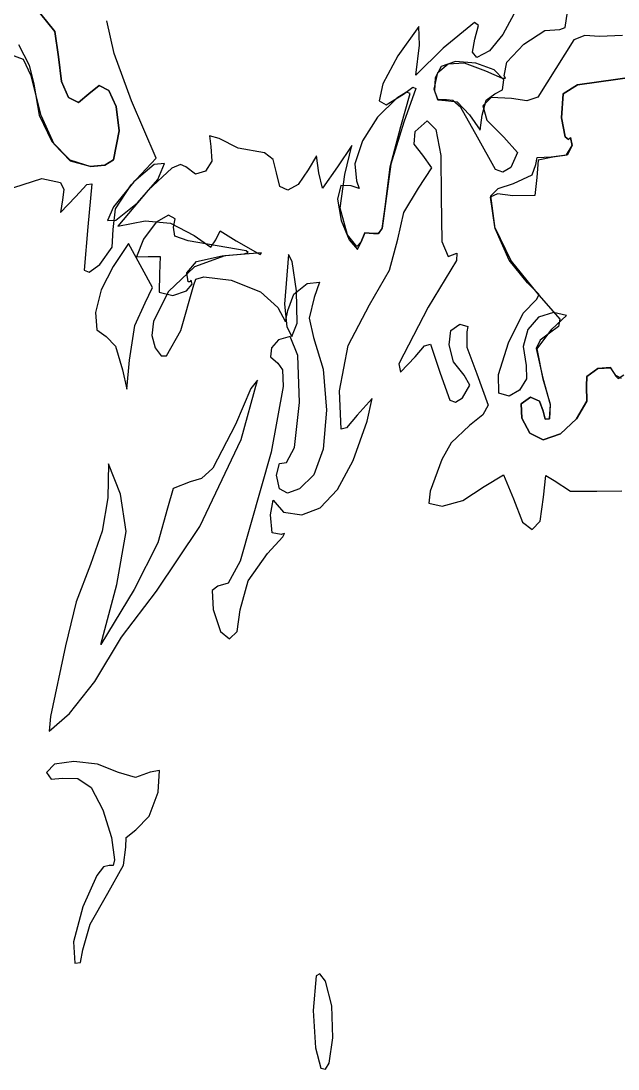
# Model space of a CAD drawing. Extents: x 21 to 195, y 1 to 197.
# Drawn here: x 67.7 to 85.08, y 49.6 to 80.09 of the extents above; entities that cross this region are included whole.
import ezdxf

# ---------------------------------------------------------------- set-up
doc = ezdxf.new("R2010")
doc.units = 0

msp = doc.modelspace()

# ---------------------------------------------------------------- linework, layer by layer
at = {"layer": 'Layer 1'}
for p, q in [((68.438932, 80.080808), (68.189783, 80.38552)), ((68.189783, 80.38552), (68.438932, 80.080808)), ((82.050022, 80.28677), (81.731695, 79.691121)), ((83.542725, 79.894541), (83.608386, 80.353858)), ((68.688081, 79.776096), (68.438932, 80.080808)), ((68.438932, 80.080808), (68.688081, 79.776096)), ((70.413254, 79.135451), (70.202822, 80.089275)), ((79.278389, 79.927482), (78.6702, 79.070805)), ((79.306611, 79.38266), (79.278389, 79.927482)), ((80.906768, 80.044163), (79.992411, 79.294466)), ((81.019673, 79.952039), (80.906768, 80.044163)), ((80.913868, 79.551641), (81.019673, 79.952039)), ((83.384725, 79.834216), (83.542725, 79.894541)), ((68.79171, 79.043288), (68.688081, 79.776096)), ((68.688081, 79.776096), (68.79171, 79.043288)), ((81.731695, 79.691121), (81.337565, 79.21632)), ((82.342619, 79.405459), (82.955052, 79.804765)), ((82.955052, 79.804765), (83.384725, 79.834216)), ((84.118635, 79.661228), (83.795006, 79.539602)), ((84.545717, 79.631016), (84.118635, 79.661228)), ((85.210351, 79.660738), (84.545717, 79.631016)), ((67.629659, 79.398403), (67.941328, 78.796867)), ((79.198661, 78.508476), (79.306611, 79.38266)), ((79.992411, 79.294466), (79.198661, 78.508476)), ((80.847722, 79.177917), (80.913868, 79.551641)), ((81.847131, 78.885039), (82.342619, 79.405459)), ((83.795006, 79.539602), (83.269719, 78.703915)), ((67.769668, 78.961443), (67.404587, 79.096205)), ((68.875588, 78.327876), (68.79171, 79.043288)), ((68.79171, 79.043288), (68.875588, 78.327876)), ((70.918961, 77.763057), (70.413254, 79.135451)), ((78.6702, 79.070805), (78.2362, 78.257817)), ((80.974193, 79.022474), (80.847722, 79.177917)), ((81.337565, 79.21632), (80.974193, 79.022474)), ((67.996901, 78.493307), (67.769668, 78.961443)), ((67.941328, 78.796867), (68.074865, 78.245304)), ((79.935614, 78.760007), (79.760091, 78.43038)), ((79.834582, 78.583183), (80.13683, 78.841014)), ((80.351413, 78.905175), (79.935614, 78.760007)), ((80.13683, 78.841014), (80.607552, 78.862638)), ((80.938959, 78.857462), (80.351413, 78.905175)), ((80.607552, 78.862638), (81.219726, 78.638299)), ((81.480005, 78.663566), (80.938959, 78.857462)), ((81.756301, 78.370187), (81.480005, 78.663566)), ((81.768296, 78.492249), (81.847131, 78.885039)), ((83.269719, 78.703915), (82.746108, 77.864392)), ((68.285755, 77.330992), (67.996901, 78.493307)), ((79.727828, 78.098901), (79.834582, 78.583183)), ((79.760091, 78.43038), (79.734751, 78.055774)), ((81.219726, 78.638299), (81.711366, 78.423457)), ((81.711366, 78.423457), (81.803182, 78.420017)), ((81.715026, 78.083423), (81.756301, 78.370187)), ((81.803182, 78.420017), (81.768296, 78.492249)), ((83.905072, 78.225548), (85.629804, 78.466319)), ((85.629804, 78.466319), (83.905072, 78.225548)), ((68.074865, 78.245304), (68.225601, 77.344833)), ((69.088881, 77.862628), (68.875588, 78.327876)), ((68.875588, 78.327876), (69.088881, 77.862628)), ((69.973235, 78.210357), (69.673655, 77.96414)), ((69.673655, 77.96414), (69.973235, 78.210357)), ((70.258429, 78.065652), (69.973235, 78.210357)), ((69.973235, 78.210357), (70.258429, 78.065652)), ((70.471722, 77.600404), (70.258429, 78.065652)), ((70.258429, 78.065652), (70.471722, 77.600404)), ((78.2362, 78.257817), (78.125025, 77.763586)), ((78.837416, 77.957084), (79.108515, 78.156994)), ((79.199896, 78.122052), (78.845883, 77.136876)), ((79.108515, 78.156994), (79.199896, 78.122052)), ((79.833573, 77.790573), (79.727828, 78.098901)), ((79.734751, 78.055774), (79.840711, 77.786869)), ((81.491718, 77.96414), (81.715026, 78.083423)), ((83.486281, 77.968682), (83.905072, 78.225548)), ((83.905072, 78.225548), (83.486281, 77.968682)), ((69.374075, 77.717923), (69.088881, 77.862628)), ((69.088881, 77.862628), (69.374075, 77.717923)), ((69.673655, 77.96414), (69.374075, 77.717923)), ((69.374075, 77.717923), (69.673655, 77.96414)), ((71.635101, 76.091947), (70.918961, 77.763057)), ((78.638802, 77.837493), (78.079346, 77.286018)), ((78.125025, 77.763586), (78.328242, 77.644534)), ((78.328242, 77.644534), (78.837416, 77.957084)), ((78.92512, 78.016274), (78.638802, 77.837493)), ((78.757689, 77.017637), (79.035192, 77.974723)), ((79.035192, 77.974723), (78.92512, 78.016274)), ((80.088014, 77.792337), (79.833573, 77.790573)), ((79.840711, 77.786869), (80.059087, 77.774345)), ((80.059087, 77.774345), (80.39965, 77.735319)), ((80.270842, 77.775646), (80.088014, 77.792337)), ((80.502617, 77.565677), (80.270842, 77.775646)), ((81.128357, 77.346778), (81.239394, 77.782724)), ((81.389936, 77.856344), (81.144188, 77.617183)), ((81.239394, 77.782724), (81.491718, 77.96414)), ((81.97961, 77.829732), (81.389936, 77.856344)), ((82.42249, 77.766298), (81.97961, 77.829732)), ((82.746108, 77.864392), (82.42249, 77.766298)), ((83.439758, 77.271284), (83.486281, 77.968682)), ((83.486281, 77.968682), (83.439758, 77.271284)), ((70.5556, 76.884992), (70.471722, 77.600404)), ((70.471722, 77.600404), (70.5556, 76.884992)), ((80.39965, 77.735319), (80.753706, 77.354187)), ((80.993948, 76.70825), (80.502617, 77.565677)), ((81.144188, 77.617183), (81.260323, 77.202867)), ((68.225601, 77.344833), (68.597329, 76.579001)), ((68.667312, 76.504697), (68.285755, 77.330992)), ((78.079346, 77.286018), (77.647717, 76.596728)), ((78.845883, 77.136876), (78.472159, 75.921864)), ((79.177847, 76.872292), (79.523206, 77.182737)), ((79.523206, 77.182737), (79.781715, 76.926708)), ((80.753706, 77.354187), (81.066047, 76.910216)), ((81.066047, 76.910216), (81.128357, 77.346778)), ((81.260323, 77.202867), (81.756301, 76.704017)), ((83.547223, 76.71707), (83.439758, 77.271284)), ((83.439758, 77.271284), (83.547223, 76.71707)), ((70.5556, 76.884992), (70.396056, 76.044763)), ((70.397291, 76.046483), (70.5556, 76.884992)), ((78.446318, 75.84487), (78.757689, 77.017637)), ((79.142878, 76.505315), (79.177847, 76.872292)), ((79.781715, 76.926708), (79.927644, 76.168632)), ((68.597329, 76.579001), (69.121723, 76.046863)), ((73.469899, 76.664859), (73.18997, 76.746968)), ((73.18997, 76.746968), (73.229657, 76.430614)), ((74.027817, 76.385017), (73.469899, 76.664859)), ((77.647717, 76.596728), (77.420147, 75.926687)), ((81.512885, 75.764922), (80.993948, 76.70825)), ((81.756301, 76.704017), (82.15547, 76.254798)), ((83.636961, 76.641222), (83.547223, 76.71707)), ((83.547223, 76.71707), (83.636961, 76.641222)), ((83.701828, 76.698417), (83.636961, 76.641222)), ((83.636961, 76.641222), (83.701828, 76.698417)), ((83.749497, 76.464833), (83.701828, 76.698417)), ((83.701828, 76.698417), (83.749497, 76.464833)), ((69.143523, 76.011249), (68.667312, 76.504697)), ((73.229657, 76.430614), (73.258469, 76.010913)), ((74.788936, 76.244347), (74.027817, 76.385017)), ((75.038085, 76.057728), (74.788936, 76.244347)), ((77.329467, 76.462805), (76.918304, 75.839358)), ((77.125737, 75.623105), (77.329467, 76.462805)), ((79.403978, 76.182258), (79.142878, 76.505315)), ((82.15547, 76.254798), (81.956679, 75.824894)), ((83.582633, 76.186227), (83.749497, 76.464833)), ((83.749497, 76.464833), (83.59842, 76.182567)), ((69.121723, 76.046863), (69.730452, 75.847472)), ((69.716341, 75.847472), (69.143523, 76.011249)), ((70.396056, 76.044763), (70.140072, 75.889034)), ((70.145429, 75.889679), (70.397291, 76.046483)), ((70.909084, 75.319011), (71.635101, 76.091947)), ((71.878165, 75.936372), (71.575128, 75.90643)), ((71.689208, 75.475071), (71.878165, 75.936372)), ((73.258469, 76.010913), (73.072539, 75.713813)), ((75.141714, 75.671083), (75.038085, 76.057728)), ((76.301383, 76.162459), (76.057173, 75.759277)), ((76.372556, 75.671083), (76.301383, 76.162459)), ((77.420147, 75.926687), (77.472871, 75.432958)), ((78.472159, 75.921864), (78.316716, 74.779613)), ((79.665651, 75.817045), (79.403978, 76.182258)), ((79.927644, 76.168632), (79.935261, 74.972935)), ((82.688694, 75.908855), (82.732482, 76.115142)), ((82.756824, 76.039207), (82.719033, 75.533852)), ((82.732482, 76.115142), (83.132136, 76.135692)), ((83.185405, 76.123344), (82.756824, 76.039207)), ((83.132136, 76.135692), (83.582633, 76.186227)), ((83.59842, 76.182567), (83.185405, 76.123344)), ((70.140072, 75.889034), (69.716341, 75.847472)), ((69.730452, 75.847472), (70.145429, 75.889679)), ((71.575128, 75.90643), (70.989517, 75.404736)), ((72.088156, 75.800288), (71.398739, 75.16026)), ((72.3436, 75.905791), (72.088156, 75.800288)), ((72.498701, 75.842886), (72.3436, 75.905791)), ((72.782428, 75.628182), (72.498701, 75.842886)), ((73.072539, 75.713813), (72.782428, 75.628182)), ((75.235592, 75.27375), (75.141714, 75.671083)), ((76.057173, 75.759277), (75.766644, 75.324958)), ((76.480595, 75.220497), (76.372556, 75.671083)), ((76.918304, 75.839358), (76.480595, 75.220497)), ((76.996003, 74.64225), (77.125737, 75.623105)), ((78.316716, 74.742219), (78.446318, 75.84487)), ((79.272744, 75.22376), (79.665651, 75.817045)), ((81.729755, 75.682725), (81.512885, 75.764922)), ((81.956679, 75.824894), (81.729755, 75.682725)), ((82.585374, 75.606436), (82.688694, 75.908855)), ((67.4918, 75.238439), (68.304965, 75.498619)), ((68.304965, 75.498619), (68.846798, 75.385801)), ((68.846798, 75.385801), (68.95104, 75.182439)), ((69.28948, 74.965527), (69.616257, 75.326474)), ((69.616257, 75.326474), (69.765069, 75.34882)), ((69.765069, 75.34882), (69.64508, 74.091696)), ((70.989517, 75.404736), (70.395698, 74.679848)), ((70.45572, 74.618173), (70.909084, 75.319011)), ((71.09147, 74.795488), (71.689208, 75.475071)), ((75.766644, 75.324958), (75.468342, 75.160746)), ((77.472871, 75.432958), (77.543383, 75.208988)), ((81.594294, 75.207897), (82.04311, 75.355347)), ((82.04311, 75.355347), (82.585374, 75.606436)), ((82.719033, 75.533852), (82.661177, 75.010771)), ((68.95104, 75.182439), (68.909538, 74.877332)), ((71.398739, 75.16026), (70.521381, 74.117449)), ((75.468342, 75.160746), (75.235592, 75.27375)), ((77.016597, 75.29705), (76.910896, 74.898146)), ((77.313063, 75.284791), (77.016597, 75.29705)), ((77.543383, 75.208988), (77.313063, 75.284791)), ((78.846765, 74.511854), (79.272744, 75.22376)), ((81.571043, 75.051726), (81.359206, 74.964028)), ((81.378344, 74.997542), (81.594294, 75.207897)), ((82.019121, 74.996219), (81.571043, 75.051726)), ((82.661177, 75.010771), (82.019121, 74.996219)), ((68.850933, 74.513177), (69.28948, 74.965527)), ((68.909538, 74.877332), (68.850933, 74.513177)), ((70.460333, 74.293832), (71.09147, 74.795488)), ((76.910896, 74.898146), (77.021073, 74.28235)), ((78.217189, 74.047687), (78.316716, 74.742219)), ((78.316716, 74.779613), (78.217585, 74.056727)), ((79.935261, 74.972935), (79.954267, 73.670214)), ((81.359206, 74.964028), (81.488543, 74.094165)), ((81.50336, 74.043365), (81.378344, 74.997542)), ((70.395698, 74.679848), (70.223856, 74.282417)), ((70.385208, 74.018671), (70.45572, 74.618173)), ((71.999873, 74.43636), (71.635145, 74.23144)), ((72.190947, 74.332731), (71.999873, 74.43636)), ((77.203349, 73.866976), (76.996003, 74.64225)), ((78.669494, 73.736448), (78.846765, 74.511854)), ((69.64508, 74.091696), (69.537174, 72.834924)), ((70.223856, 74.282417), (70.460333, 74.293832)), ((70.521381, 74.117449), (71.312309, 74.269849)), ((71.635145, 74.23144), (71.265389, 73.738918)), ((71.312309, 74.269849), (72.058126, 74.207936)), ((72.058126, 74.207936), (72.740707, 73.845457)), ((72.143101, 74.083582), (72.190947, 74.332731)), ((77.021073, 74.28235), (77.257588, 73.721985)), ((81.488543, 74.094165), (81.974759, 73.097832)), ((70.355046, 73.502204), (70.385208, 74.018671)), ((72.176571, 73.822482), (72.143101, 74.083582)), ((72.56326, 73.690235), (72.176571, 73.822482)), ((72.740707, 73.845457), (73.228467, 73.509524)), ((73.377824, 73.719162), (73.498518, 73.976514)), ((73.498518, 73.976514), (73.961319, 73.685648)), ((77.482396, 73.523371), (77.203349, 73.866976)), ((77.711614, 73.925537), (77.600577, 73.663423)), ((77.605868, 73.663423), (77.713201, 73.925537)), ((77.963938, 73.907193), (77.711614, 73.925537)), ((77.713201, 73.925537), (77.963938, 73.907193)), ((78.105975, 73.900187), (77.963938, 73.907193)), ((77.963938, 73.907193), (78.105529, 73.898164)), ((78.105529, 73.898164), (78.217189, 74.047687)), ((78.217585, 74.056727), (78.105975, 73.900187)), ((81.910686, 73.127818), (81.50336, 74.043365)), ((69.997858, 73.001612), (70.355046, 73.502204)), ((70.827592, 73.608743), (70.386619, 72.946579)), ((71.2287, 72.888017), (70.827592, 73.608743)), ((71.265389, 73.738918), (71.067966, 73.219011)), ((74.259769, 73.393901), (72.56326, 73.690235)), ((73.228467, 73.509524), (73.377824, 73.719162)), ((73.961319, 73.685648), (74.666875, 73.289831)), ((77.257588, 73.721985), (77.494501, 73.441019)), ((77.600577, 73.663423), (77.482396, 73.523371)), ((77.494501, 73.441019), (77.605868, 73.663423)), ((78.426959, 72.835894), (78.669494, 73.736448)), ((79.954267, 73.670214), (80.135992, 73.235856)), ((71.067966, 73.219011), (71.403678, 73.237268)), ((71.403678, 73.237268), (71.75725, 73.228713)), ((71.75725, 73.228713), (71.730351, 72.726445)), ((73.636763, 73.252084), (72.750656, 72.930048)), ((72.807735, 73.090247), (73.554213, 73.252084)), ((73.554213, 73.252084), (74.198033, 73.314394)), ((74.700741, 73.340279), (73.636763, 73.252084)), ((74.198033, 73.314394), (74.313237, 73.354329)), ((74.313237, 73.354329), (74.259769, 73.393901)), ((74.666875, 73.289831), (74.700741, 73.340279)), ((75.490611, 73.289831), (75.368462, 71.84719)), ((75.592079, 73.087954), (75.490611, 73.289831)), ((80.135992, 73.235856), (80.387506, 73.327)), ((80.387506, 73.327), (80.377777, 73.120719)), ((69.684023, 72.778733), (69.997858, 73.001612)), ((70.386619, 72.946579), (70.03081, 72.260089)), ((71.529708, 72.330805), (71.2287, 72.888017)), ((72.750656, 72.930048), (71.995684, 72.21646)), ((72.531157, 72.760664), (72.807735, 73.090247)), ((75.717095, 72.231497), (75.592079, 73.087954)), ((80.377777, 73.120719), (79.551439, 71.757011)), ((82.448452, 72.467859), (81.910686, 73.127818)), ((81.974759, 73.097832), (82.719738, 72.180345)), ((69.537174, 72.834924), (69.684023, 72.778733)), ((71.730351, 72.726445), (71.718797, 72.200233)), ((72.571682, 72.500976), (72.531157, 72.760664)), ((72.730124, 72.404711), (72.788335, 72.575595)), ((72.788335, 72.575595), (73.024037, 72.646045)), ((73.024037, 72.646045), (73.814872, 72.542295)), ((77.843641, 71.823686), (78.426959, 72.835894)), ((70.03081, 72.260089), (69.868477, 71.600422)), ((71.316895, 71.881542), (71.529708, 72.330805)), ((72.351593, 71.084969), (72.730124, 72.404711)), ((72.520485, 72.234099), (72.681793, 72.430112)), ((72.619351, 72.496081), (72.571682, 72.500976)), ((72.659568, 72.549483), (72.619351, 72.496081)), ((72.681793, 72.430112), (72.659568, 72.549483)), ((73.814872, 72.542295), (74.676549, 72.20677)), ((75.644952, 72.134572), (76.031773, 72.450573)), ((76.031773, 72.450573), (76.389754, 72.486336)), ((76.389754, 72.486336), (76.238148, 72.038175)), ((82.785311, 72.12659), (82.448452, 72.467859)), ((71.995684, 72.21646), (71.554309, 71.351994)), ((71.718797, 72.200233), (72.118407, 72.103439)), ((72.118407, 72.103439), (72.520485, 72.234099)), ((74.676549, 72.20677), (75.182989, 71.752778)), ((75.469798, 71.664583), (75.644952, 72.134572)), ((75.738085, 71.297121), (75.717095, 72.231497)), ((76.238148, 72.038175), (76.087909, 71.440569)), ((82.322576, 71.588901), (82.709155, 71.978203)), ((82.709155, 71.978203), (82.785311, 72.12659)), ((82.719738, 72.180345), (83.388958, 71.414023)), ((71.012888, 71.225066), (71.316895, 71.881542)), ((75.182989, 71.752778), (75.39836, 71.329797)), ((75.368462, 71.84719), (75.441101, 71.186145)), ((75.39836, 71.329797), (75.469798, 71.664583)), ((77.226059, 70.647524), (77.843641, 71.823686)), ((79.551439, 71.757011), (78.700274, 70.106539)), ((69.868477, 71.600422), (69.913445, 71.104333)), ((71.554309, 71.351994), (71.50824, 70.938392)), ((76.087909, 71.440569), (76.212042, 70.874713)), ((81.896707, 70.723019), (82.322576, 71.588901)), ((82.763549, 71.471173), (82.454361, 71.113809)), ((83.205161, 71.602847), (82.763549, 71.471173)), ((83.159652, 71.117425), (83.584706, 71.514785)), ((83.584706, 71.514785), (83.205161, 71.602847)), ((83.388958, 71.414023), (83.347694, 71.197582)), ((69.913445, 71.104333), (70.179539, 70.90858)), ((70.855461, 70.220663), (71.012888, 71.225066)), ((71.941665, 70.340343), (72.351593, 71.084969)), ((75.441101, 71.186145), (75.588684, 70.90858)), ((75.588684, 70.90858), (75.738085, 71.297121)), ((80.161789, 70.65921), (80.216674, 71.081943)), ((80.216674, 71.081943), (80.476776, 71.261358)), ((80.476776, 71.261358), (80.713402, 71.196403)), ((80.682798, 71.040166), (80.677595, 70.591918)), ((80.713402, 71.196403), (80.682798, 71.040166)), ((82.454361, 71.113809), (82.321518, 70.615818)), ((82.724986, 70.547247), (83.159652, 71.117425)), ((83.347694, 71.197582), (83.083452, 71.002772)), ((70.179539, 70.90858), (70.455235, 70.623535)), ((71.50824, 70.938392), (71.608995, 70.577321)), ((75.19403, 70.808556), (74.989534, 70.577233)), ((75.533298, 70.90858), (75.19403, 70.808556)), ((75.760487, 70.355204), (75.533298, 70.90858)), ((76.212042, 70.874713), (76.4955, 69.956592)), ((82.815765, 70.803022), (82.700644, 70.554655)), ((83.083452, 71.002772), (82.815765, 70.803022)), ((70.455235, 70.623535), (70.655789, 69.93844)), ((71.608995, 70.577321), (71.780985, 70.346583)), ((74.989534, 70.577233), (74.967403, 70.317732)), ((76.977571, 69.321079), (77.226059, 70.647524)), ((79.176789, 70.313444), (79.448698, 70.634725)), ((79.448698, 70.634725), (79.62539, 70.685801)), ((79.62539, 70.685801), (79.907039, 69.837899)), ((80.296942, 70.166429), (80.161789, 70.65921)), ((80.677595, 70.591918), (80.975604, 69.824846)), ((81.602865, 69.805013), (81.896707, 70.723019)), ((82.321518, 70.615818), (82.408941, 70.062266)), ((82.700644, 70.554655), (82.89648, 69.690085)), ((82.904947, 69.668565), (82.724986, 70.547247)), ((70.785788, 69.369806), (70.855461, 70.220663)), ((71.780985, 70.346583), (71.941665, 70.340343)), ((74.967403, 70.317732), (75.175228, 70.133174)), ((75.175228, 70.133174), (75.318246, 69.932846)), ((75.805642, 68.984529), (75.760487, 70.355204)), ((78.745286, 69.872647), (79.176789, 70.313444)), ((80.606951, 69.776868), (80.296942, 70.166429)), ((70.655789, 69.93844), (70.785788, 69.369806)), ((75.318246, 69.932846), (75.33486, 69.451827)), ((76.4955, 69.956592), (76.59269, 68.766115)), ((78.700274, 70.106539), (78.745286, 69.872647)), ((79.907039, 69.837899), (80.186528, 69.054996)), ((80.975604, 69.824846), (81.298748, 68.904625)), ((82.408941, 70.062266), (82.413312, 69.678493)), ((84.492448, 69.978657), (84.177329, 69.743046)), ((84.177329, 69.743046), (84.492448, 69.978657)), ((84.864717, 70.001191), (84.492448, 69.978657)), ((84.492448, 69.978657), (84.864717, 69.996605)), ((85.019498, 69.771577), (84.864717, 70.001191)), ((84.864717, 69.996605), (85.019498, 69.756054)), ((74.111602, 67.909967), (74.586441, 69.637389)), ((74.586441, 69.637389), (74.396459, 69.393834)), ((80.762967, 69.487634), (80.606951, 69.776868)), ((81.612368, 69.259343), (81.602865, 69.805013)), ((82.413312, 69.678493), (82.211076, 69.345288)), ((82.89648, 69.690085), (83.109337, 68.931921)), ((83.111719, 68.925659), (82.904947, 69.668565)), ((84.177329, 69.743046), (84.160131, 69.461132)), ((84.160131, 69.461132), (84.177329, 69.743046)), ((85.18257, 69.683955), (85.019498, 69.771577)), ((85.019498, 69.756054), (85.082155, 69.681464)), ((85.082155, 69.681464), (85.252728, 69.792743)), ((74.396459, 69.393834), (73.944738, 68.35094)), ((75.33486, 69.451827), (74.9812, 67.545195)), ((77.021668, 68.213444), (76.977571, 69.321079)), ((80.554387, 69.124582), (80.762967, 69.487634)), ((81.90863, 69.169842), (81.612368, 69.259343)), ((82.211076, 69.345288), (81.90863, 69.169842)), ((84.160131, 69.461132), (84.169309, 69.025765)), ((84.169309, 69.025765), (84.160131, 69.461132)), ((75.664707, 67.678677), (75.805642, 68.984529)), ((77.926896, 69.104782), (77.486982, 68.615523)), ((77.779435, 68.439134), (77.926896, 69.104782)), ((80.186528, 69.054996), (80.351936, 68.991463)), ((80.351936, 68.991463), (80.554387, 69.124582)), ((81.298748, 68.904625), (81.144673, 68.624398)), ((82.262769, 68.951748), (82.53453, 69.14469)), ((82.53453, 69.14469), (82.262769, 68.951748)), ((82.278942, 68.526402), (82.262769, 68.951748)), ((82.262769, 68.951748), (82.278942, 68.526402)), ((82.53453, 69.14469), (82.794615, 69.023775)), ((82.794615, 69.023775), (82.53453, 69.14469)), ((82.794615, 69.023775), (82.90283, 68.732998)), ((82.90283, 68.732998), (82.794615, 69.023775)), ((83.109337, 68.931921), (83.089097, 68.507926)), ((83.089097, 68.507926), (83.111719, 68.925659)), ((84.169309, 69.025765), (83.871602, 68.507088)), ((83.871602, 68.507088), (84.169309, 69.025765)), ((76.59269, 68.766115), (76.502555, 67.631399)), ((77.486982, 68.615523), (77.181267, 68.253981)), ((81.144673, 68.624398), (80.759351, 68.318837)), ((82.90283, 68.732998), (82.957599, 68.497166)), ((82.957599, 68.497166), (82.90283, 68.732998)), ((73.944738, 68.35094), (73.283324, 67.077058)), ((77.375278, 67.303299), (77.779435, 68.439134)), ((80.759351, 68.318837), (80.222202, 67.817363)), ((82.514984, 68.098874), (82.278942, 68.526402)), ((82.278942, 68.526402), (82.514984, 68.098874)), ((82.957599, 68.497166), (83.089097, 68.507926)), ((83.089097, 68.507926), (82.957599, 68.497166)), ((83.871602, 68.507088), (83.403835, 68.074995)), ((83.403835, 68.074995), (83.871602, 68.507088)), ((77.181267, 68.253981), (77.021668, 68.213444)), ((82.90283, 67.899384), (82.514984, 68.098874)), ((82.514984, 68.098874), (82.90283, 67.899384)), ((83.403835, 68.074995), (82.90283, 67.899384)), ((82.90283, 67.899384), (83.403835, 68.074995)), ((72.904131, 65.380461), (74.111602, 67.909967)), ((80.222202, 67.817363), (79.956781, 67.329647)), ((74.9812, 67.545195), (74.080381, 64.368429)), ((75.434873, 67.241453), (75.664707, 67.678677)), ((76.502555, 67.631399), (76.224037, 66.880561)), ((70.247625, 67.204411), (70.225047, 66.216633)), ((70.602519, 66.322466), (70.247625, 67.204411)), ((73.283324, 67.077058), (72.958553, 66.773559)), ((75.141714, 66.872447), (75.227836, 67.20763)), ((75.227836, 67.20763), (75.434873, 67.241453)), ((76.916055, 66.459961), (77.375278, 67.303299)), ((79.956781, 67.329647), (79.608942, 66.410661)), ((72.958553, 66.773559), (72.62429, 66.675244)), ((75.227781, 66.475401), (75.141714, 66.872447)), ((76.224037, 66.880561), (75.805786, 66.479689)), ((81.182684, 66.538366), (81.751451, 66.882942)), ((81.751451, 66.882942), (82.042404, 66.185588)), ((82.908122, 66.234272), (82.984057, 66.866538)), ((82.984057, 66.866538), (83.223505, 66.715108)), ((72.13093, 66.484788), (71.966712, 65.912538)), ((72.62429, 66.675244), (72.13093, 66.484788)), ((75.461419, 66.344559), (75.227781, 66.475401)), ((75.805786, 66.479689), (75.461419, 66.344559)), ((80.560202, 66.137561), (81.182684, 66.538366)), ((83.223505, 66.715108), (83.699359, 66.404928)), ((70.225047, 66.216633), (70.06784, 65.239482)), ((70.765459, 65.237497), (70.602519, 66.322466)), ((76.413242, 65.925525), (76.916055, 66.459961)), ((79.608942, 66.410661), (79.575588, 66.057601)), ((82.042404, 66.185588), (82.305169, 65.508486)), ((82.812839, 65.536995), (82.908122, 66.234272)), ((83.699359, 66.404928), (84.461756, 66.403252)), ((84.461756, 66.403252), (85.192756, 66.420891)), ((71.966712, 65.912538), (71.6818, 64.902976)), ((74.968853, 65.714277), (75.040511, 66.145195)), ((75.040511, 66.145195), (75.096558, 66.079755)), ((75.096558, 66.079755), (75.344958, 65.800178)), ((75.878314, 65.716393), (76.413242, 65.925525)), ((79.575588, 66.057601), (79.958589, 65.971937)), ((79.958589, 65.971937), (80.560202, 66.137561)), ((75.01273, 65.197104), (74.968853, 65.714277)), ((75.344958, 65.800178), (75.878314, 65.716393)), ((71.649565, 63.500242), (72.904131, 65.380461)), ((82.305169, 65.508486), (82.586917, 65.293677)), ((82.586917, 65.293677), (82.812839, 65.536995)), ((70.06784, 65.239482), (69.720927, 64.276354)), ((70.4921, 63.692153), (70.765459, 65.237497)), ((74.87713, 64.596676), (75.322601, 65.076983)), ((75.278592, 65.148774), (75.01273, 65.197104)), ((75.368363, 65.173038), (75.278592, 65.148774)), ((75.322601, 65.076983), (75.368363, 65.173038)), ((71.6818, 64.902976), (70.996572, 63.546809)), ((74.080381, 64.368429), (73.733523, 63.727155)), ((74.31661, 63.797105), (74.87713, 64.596676)), ((69.720927, 64.276354), (69.309147, 63.189136)), ((73.733523, 63.727155), (73.427213, 63.645939)), ((74.08338, 62.957317), (74.31661, 63.797105)), ((70.026433, 61.944138), (70.4921, 63.692153)), ((70.996572, 63.546809), (70.026433, 61.944138)), ((70.623995, 62.15898), (71.649565, 63.500242)), ((73.427213, 63.645939), (73.264053, 63.521232)), ((73.264053, 63.521232), (73.29351, 62.960492)), ((69.309147, 63.189136), (68.996321, 61.912741)), ((73.29351, 62.960492), (73.507861, 62.32569)), ((73.990274, 62.323705), (74.08338, 62.957317)), ((73.507861, 62.32569), (73.769275, 62.113295)), ((73.769275, 62.113295), (73.990274, 62.323705)), ((68.996321, 61.912741), (68.561699, 59.849342)), ((69.850044, 60.868518), (70.623995, 62.15898)), ((69.109563, 59.937537), (69.850044, 60.868518)), ((68.522893, 59.426714), (69.109563, 59.937537)), ((68.561699, 59.849342), (68.522893, 59.426714)), ((69.235152, 58.546092), (68.671743, 58.463796)), ((69.926619, 58.466067), (69.235152, 58.546092)), ((68.671743, 58.463796), (68.438932, 58.219508)), ((70.543606, 58.223389), (69.926619, 58.466067)), ((71.465414, 58.231855), (71.030836, 58.073899)), ((71.737318, 58.281156), (71.465414, 58.231855)), ((71.695426, 57.653652), (71.737318, 58.281156)), ((68.438932, 58.219508), (68.577794, 58.03161)), ((68.577794, 58.03161), (68.911655, 58.059347)), ((68.911655, 58.059347), (69.351436, 58.053217)), ((69.351436, 58.053217), (69.744916, 57.783827)), ((71.030836, 58.073899), (70.543606, 58.223389)), ((69.744916, 57.783827), (70.087182, 57.136695)), ((71.430798, 56.953961), (71.695426, 57.653652)), ((70.087182, 57.136695), (70.338333, 56.329985)), ((71.039964, 56.555102), (71.430798, 56.953961)), ((70.758447, 56.331528), (71.039964, 56.555102)), ((70.338333, 56.329985), (70.42392, 55.684605)), ((70.756331, 56.052393), (70.758447, 56.331528)), ((70.681454, 55.527415), (70.756331, 56.052393)), ((70.269497, 55.521462), (70.104882, 55.479753)), ((70.225047, 54.712189), (70.681454, 55.527415)), ((70.381363, 55.522697), (70.269497, 55.521462)), ((70.42392, 55.684605), (70.381363, 55.522697)), ((69.906863, 55.222714), (69.499647, 54.314167)), ((70.104882, 55.479753), (69.906863, 55.222714)), ((69.711005, 53.807534), (70.225047, 54.712189)), ((69.499647, 54.314167), (69.225914, 53.298861)), ((69.497266, 53.068244), (69.711005, 53.807534)), ((69.225914, 53.298861), (69.263727, 52.679835)), ((69.428651, 52.697695), (69.497266, 53.068244)), ((69.263727, 52.679835), (69.428651, 52.697695)), ((76.292211, 52.308536), (76.210631, 51.30012)), ((76.399346, 52.364738), (76.292211, 52.308536)), ((76.563762, 52.153843), (76.399346, 52.364738)), ((76.754224, 51.436425), (76.563762, 52.153843)), ((76.210631, 51.30012), (76.272059, 50.213961)), ((76.782264, 50.507075), (76.754224, 51.436425)), ((76.668686, 49.76902), (76.782264, 50.507075)), ((76.272059, 50.213961), (76.434293, 49.625483)), ((76.565291, 49.597735), (76.668686, 49.76902)), ((76.434293, 49.625483), (76.565291, 49.597735))]:
    msp.add_line(p, q, dxfattribs=at)

doc.saveas('drawing.dxf')
